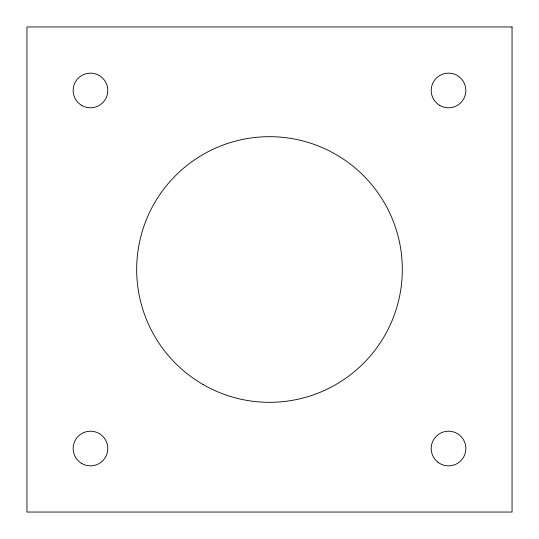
<?xml version="1.0" encoding="UTF-8"?>
<svg xmlns="http://www.w3.org/2000/svg" width="539" height="539" viewBox="0 0 539 539"><rect width="100%" height="100%" fill="white"/><g stroke="black" fill="none" stroke-linecap="round" stroke-linejoin="round"><path stroke-width="0.81" d="M512.05 26.95L26.95 26.95L26.95 512.05L512.05 512.05L512.05 26.95M203.088 384.529A132.823 132.823 0 0 0 402.323 269.5A132.823 132.823 0 0 0 203.088 154.471A132.823 132.823 0 0 0 203.088 384.529M437.924 462.233A17.322 17.322 0 0 0 465.696 450.853A17.322 17.322 0 0 0 441.953 432.494A17.322 17.322 0 0 0 437.924 462.233M81.813 463.527A17.322 17.322 0 0 0 107.8 448.522A17.322 17.322 0 0 0 81.813 433.524A17.322 17.322 0 0 0 81.813 463.527M81.813 105.476A17.322 17.322 0 0 0 107.8 90.478A17.322 17.322 0 0 0 81.813 75.473A17.322 17.322 0 0 0 81.813 105.476M439.864 105.476A17.322 17.322 0 0 0 465.851 90.478A17.322 17.322 0 0 0 439.864 75.473A17.322 17.322 0 0 0 439.864 105.476"/></g></svg>
